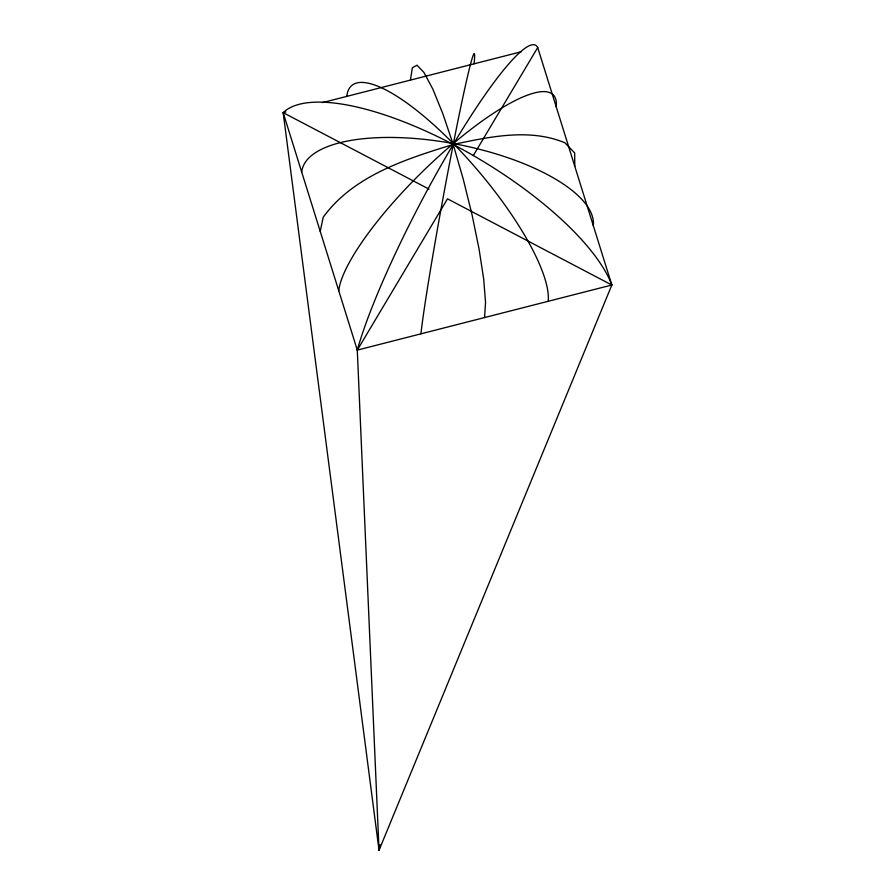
<?xml version="1.0" encoding="UTF-8"?>
<svg xmlns="http://www.w3.org/2000/svg" width="895" height="895" viewBox="0 0 895 895"><rect width="100%" height="100%" fill="white"/><g stroke="black" fill="none" stroke-linecap="round" stroke-linejoin="round"><path stroke-width="1.34" d="M484.564 317.568L485.549 302.398L483.669 278.927L479.049 248.967L472.057 214.811L463.218 179.056L453.217 144.464L442.812 113.676L432.8 89.041L423.961 72.461L416.958 65.201L412.338 67.807L410.436 80.102M380.118 844.768L379.032 850.25L357.284 350.113A193.566 28.562 -62.3 0 1 453.217 144.464A193.566 28.562 -62.3 0 1 537.716 47.547L611.833 285.013L379.032 850.25L379.323 847.475M320.22 231.38L323.207 217.261C353.268 175.621 406.218 158.941 453.217 144.464C489.498 136.89 529.236 127.996 564.868 142.764L574.679 152.944L574.78 166.28M357.284 350.113L447.5 198.835L611.833 285.013L357.284 350.113L283.167 112.658L285.874 111.964M473.276 155.607L537.716 47.547M322.435 102.612L521.472 51.697M379.032 850.25L283.167 112.658L428.962 189.113M283.167 112.658A193.566 66.644 30.8 0 1 453.217 144.464A193.566 66.644 30.8 0 1 611.833 285.013M301.693 172.019A148.324 55.367 11.1 0 1 453.306 143.569A148.324 36.919 -44.5 0 1 556.242 106.908M593.307 225.641A148.324 55.367 11.1 0 0 453.306 143.569A148.324 41.528 49.8 0 0 346.801 96.38M420.918 333.835A148.346 4.62 -79.6 0 1 453.217 144.464A148.346 4.62 -79.6 0 1 474.081 63.825M338.757 290.752A148.324 36.919 -44.5 0 1 453.306 143.569A148.324 41.528 49.8 0 1 548.199 301.291"/></g></svg>
